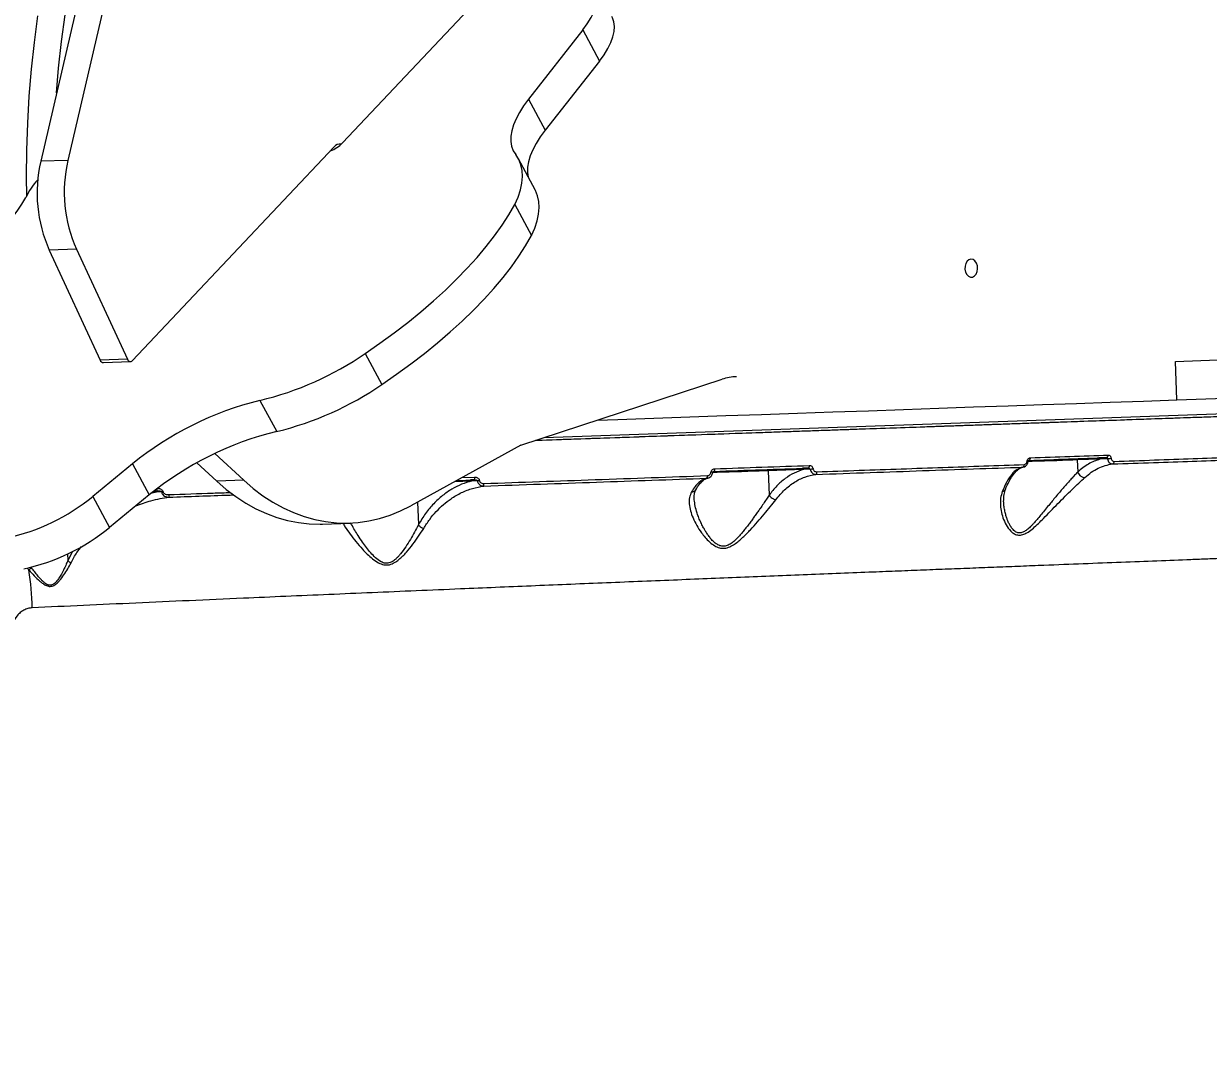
# Model space of a CAD drawing. Header units: millimetres. Extents: x -5713 to 5719, y -6024 to 5481.
# Drawn here: x 1818.7 to 2279.6, y 1217.9 to 1620.3 of the extents above; entities that cross this region are included whole.
import ezdxf

# ---------------------------------------------------------------- set-up
doc = ezdxf.new("R2010")
doc.units = ezdxf.units.MM
for name, color, linetype in [('DIKOM_ОБЪЕКТ', 7, 'Continuous'), ('DIKOM_РАЗМЕР_ЗОНА', 7, 'Continuous'), ('DIKOM_РАЗМЕР_ОБЪЕКТА', 7, 'Continuous')]:
    doc.layers.add(name, color=color, linetype=linetype)
doc.styles.add('style1', font='arial.ttf', dxfattribs={"width": 0.8})
doc.dimstyles.new('1-50', dxfattribs={"dimtxt": 300, "dimasz": 200, "dimexe": 100, "dimexo": 0, "dimgap": 100, "dimtad": 1, "dimdec": 0, "dimtxsty": 'style1', "dimcen": 0, "dimclrd": 7, "dimclre": 7, "dimadec": 1, "dimazin": 2, "dimtfac": 1, "dimtdec": 0, "dimtmove": 1, "dimatfit": 3, "dimfxl": 0, "dimlwd": 25, "dimlwe": 18, "dimarcsym": 0})

# ---------------------------------------------------------------- blocks, each defined once
blk = doc.blocks.new('*D16')
at = {"layer": 'Defpoints', "color": 0, "transparency": 16777216}
for p in [(2713.82, 2377.67), (-3598.04, -60.3), (-3598.04, -5183.86)]:
    blk.add_point(p, dxfattribs=at)
at = {"layer": 'DIKOM_РАЗМЕР_ОБЪЕКТА', "color": 7, "lineweight": 18, "transparency": 16777216}
for p, q in [((2713.82, 2377.67), (2713.82, -5283.86)), ((-3598.04, -60.3), (-3598.04, -5283.86))]:
    blk.add_line(p, q, dxfattribs=at)
at = {"layer": 'DIKOM_РАЗМЕР_ОБЪЕКТА', "color": 7, "lineweight": 25, "transparency": 16777216}
blk.add_line((2513.82, -5183.86), (-3398.04, -5183.86), dxfattribs=at)
at = {"layer": 'DIKOM_РАЗМЕР_ОБЪЕКТА', "color": 7, "transparency": 16777216}
for points in [[(-3398.04, -5150.53), (-3398.04, -5217.2), (-3598.04, -5183.86)], [(2513.82, -5150.53), (2513.82, -5217.2), (2713.82, -5183.86)]]:
    blk.add_solid(points, dxfattribs=at)
at = {"layer": 'DIKOM_РАЗМЕР_ОБЪЕКТА', "color": 0, "transparency": 16777216, "insert": (-444.93, -4930.59), "char_height": 300, "attachment_point": 5, "style": 'style1'}
blk.add_mtext('6300', dxfattribs=at)
blk = doc.blocks.new('*D15')
at = {"layer": 'Defpoints', "color": 0, "transparency": 16777216}
for p in [(-612.28, 3980.94), (4699.87, 3980.94), (684.19, -2271.39)]:
    blk.add_point(p, dxfattribs=at)
at = {"layer": 'DIKOM_РАЗМЕР_ОБЪЕКТА', "color": 7, "lineweight": 18, "transparency": 16777216}
for p, q in [((-612.28, 3980.94), (4799.87, 3980.94)), ((684.19, -2271.39), (4799.87, -2271.39))]:
    blk.add_line(p, q, dxfattribs=at)
at = {"layer": 'DIKOM_РАЗМЕР_ОБЪЕКТА', "color": 7, "lineweight": 25, "transparency": 16777216}
blk.add_line((4699.87, -2071.39), (4699.87, 3780.94), dxfattribs=at)
at = {"layer": 'DIKOM_РАЗМЕР_ОБЪЕКТА', "color": 7, "transparency": 16777216}
for points in [[(4666.54, 3780.94), (4733.21, 3780.94), (4699.87, 3980.94)], [(4666.54, -2071.39), (4733.21, -2071.39), (4699.87, -2271.39)]]:
    blk.add_solid(points, dxfattribs=at)
at = {"layer": 'DIKOM_РАЗМЕР_ОБЪЕКТА', "color": 0, "transparency": 16777216, "insert": (4446.7, 2209.88), "char_height": 300, "attachment_point": 5, "rotation": 90, "style": 'style1'}
blk.add_mtext('6250', dxfattribs=at)
blk = doc.blocks.new('*D13')
at = {"layer": 'Defpoints', "color": 0, "transparency": 16777216}
for p in [(-612.24, 5480.95), (971.69, -4271.39), (5619.37, -4271.39)]:
    blk.add_point(p, dxfattribs=at)
at = {"layer": 'DIKOM_РАЗМЕР_ЗОНА', "color": 7, "lineweight": 18, "transparency": 16777216}
for p, q in [((-612.24, 5480.95), (5719.37, 5480.95)), ((971.69, -4271.39), (5719.37, -4271.39))]:
    blk.add_line(p, q, dxfattribs=at)
at = {"layer": 'DIKOM_РАЗМЕР_ЗОНА', "color": 7, "lineweight": 25, "transparency": 16777216}
blk.add_line((5619.37, 5280.95), (5619.37, -4071.39), dxfattribs=at)
at = {"layer": 'DIKOM_РАЗМЕР_ЗОНА', "color": 7, "transparency": 16777216}
for points in [[(5586.04, 5280.95), (5652.71, 5280.95), (5619.37, 5480.95)], [(5586.04, -4071.39), (5652.71, -4071.39), (5619.37, -4271.39)]]:
    blk.add_solid(points, dxfattribs=at)
at = {"layer": 'DIKOM_РАЗМЕР_ЗОНА', "color": 0, "transparency": 16777216, "insert": (5366.2, 2209.88), "char_height": 300, "attachment_point": 5, "rotation": 90, "style": 'style1'}
blk.add_mtext('9750', dxfattribs=at)

msp = doc.modelspace()

# ---------------------------------------------------------------- linework, layer by layer
at = {"layer": 'DIKOM_ОБЪЕКТ', "color": 7, "linetype": 'Continuous', "lineweight": 15}
for p, q in [((1856.1, 1699.48), (1825.29, 1566.79)), ((1866.68, 1699.85), (1835.88, 1567.16)), ((1942.76, 1573.92), (2010.89, 1646.19)), ((2036.21, 1617.87), (2015.1, 1590.97)), ((2036.21, 1617.87), (2042.72, 1605.8)), ((2042.72, 1605.8), (2021.62, 1578.9)), ((2015.1, 1590.97), (2021.62, 1578.9)), ((1939.38, 1572.34), (1861.06, 1489.27)), ((2017.73, 1555.65), (2011.22, 1567.72)), ((1835.88, 1567.16), (1825.29, 1566.79)), ((2009.76, 1549.96), (2016.28, 1537.9)), ((1839.22, 1532.59), (1828.63, 1532.22)), ((1828.63, 1532.22), (1848.43, 1489.45)), ((1839.22, 1532.59), (1859.02, 1489.82)), ((1859.02, 1489.82), (1848.43, 1489.45)), ((1951.58, 1492.05), (1958.1, 1479.98)), ((2266.82, 1488.97), (2370.89, 1492.61)), ((2267.34, 1473.98), (2266.82, 1488.97)), ((1849.68, 1488.51), (1860.27, 1488.88)), ((2012.11, 1456.4), (2090.45, 1482)), ((2267.34, 1473.98), (2371.41, 1477.62)), ((1910.6, 1473.76), (1917.12, 1461.7)), ((2021.26, 1459.39), (2302.42, 1469.21)), ((1893.08, 1453.13), (1904.38, 1442.71)), ((2012.11, 1456.4), (1969.28, 1432.77)), ((1861.04, 1449.1), (1845.57, 1436.41)), ((1861.04, 1449.1), (1867.56, 1437.03)), ((1886.04, 1449.49), (1893.79, 1442.34)), ((2123.99, 1447.47), (2121.77, 1447.39)), ((2124.07, 1447.48), (2124.11, 1447.46)), ((2207.1, 1447.7), (2207.98, 1447.92)), ((2207.89, 1447.91), (2208.15, 1448.03)), ((2237.48, 1450.93), (2228.65, 1450.62)), ((2228.65, 1450.62), (2228.82, 1445.91)), ((2240.41, 1451.11), (2237.48, 1450.93)), ((1987.26, 1442.69), (1994.1, 1442.93)), ((1989.19, 1443.76), (1994.15, 1443.93)), ((1994.1, 1442.93), (1992.57, 1442.88)), ((1994.1, 1442.93), (1994.28, 1442.91)), ((1994.12, 1442.95), (1994.28, 1442.93)), ((2085.07, 1443.61), (2085.32, 1443.72)), ((2122.18, 1446.9), (2108.42, 1446.42)), ((2108.42, 1446.42), (2108.75, 1436.98)), ((2124.67, 1447.06), (2122.18, 1446.9)), ((2228.82, 1445.91), (2228.82, 1445.9)), ((1869.54, 1438.58), (1870.69, 1438.62)), ((1869.98, 1438.6), (1869.54, 1438.58)), ((1869.98, 1438.6), (1870.69, 1438.62)), ((1872.3, 1438.22), (1870.38, 1438.11)), ((1870.65, 1438.64), (1870.93, 1438.62)), ((1870.69, 1438.62), (1870.93, 1438.6)), ((1904.38, 1442.71), (1893.79, 1442.34)), ((1992.97, 1442.39), (1986.29, 1442.16)), ((1995.16, 1442.52), (1992.97, 1442.39)), ((1845.57, 1436.41), (1852.09, 1424.35)), ((1867.56, 1437.03), (1852.09, 1424.35)), ((1870.38, 1438.11), (1868.18, 1437.52)), ((1870.38, 1438.11), (1868.82, 1438.05)), ((1971.95, 1434.25), (1972.26, 1425.45)), ((1935, 1425.7), (1945.58, 1426.06)), ((1835.76, 1414.06), (1835.85, 1411.55)), ((1837.69, 1415.05), (1835.85, 1411.55)), ((1819.97, 1408.59), (1820.66, 1407.82))]:
    msp.add_line(p, q, dxfattribs=at)
at = {"layer": 'DIKOM_ОБЪЕКТ', "color": 7, "linetype": 'Continuous', "lineweight": 15, "flags": 128}
for points in [[(1831.48, 1593.45), (1832.28, 1602.99), (1833.41, 1613.39), (1834.79, 1623.72), (1836.43, 1633.96), (1838.33, 1644.11), (1840.49, 1654.15), (1842.89, 1664.06), (1845.54, 1673.84), (1848.44, 1683.48), (1851.58, 1692.96), (1854.96, 1702.26), (1858.56, 1711.39), (1862.4, 1720.32), (1863.32, 1722.35)], [(2036.21, 1617.87), (2037.99, 1620.32), (2039.46, 1622.7), (2040.61, 1625.01), (2041.44, 1627.22), (2041.92, 1629.31), (2042.06, 1631.27), (2041.86, 1633.08), (2041.32, 1634.72), (2040.44, 1636.19), (2039.23, 1637.47), (2037.7, 1638.55)], [(1819.91, 1553.55), (1819.81, 1560.56), (1819.89, 1571.12), (1820.23, 1581.66), (1820.83, 1592.16), (1821.69, 1602.62), (1822.82, 1613.02), (1824.2, 1623.35)], [(2042.72, 1605.8), (2044.51, 1608.25), (2045.98, 1610.63), (2047.13, 1612.94), (2047.95, 1615.15), (2048.44, 1617.24), (2048.58, 1619.2), (2048.38, 1621.01), (2047.83, 1622.66), (2047.6, 1623.12)], [(2015.1, 1590.97), (2013.19, 1588.37), (2011.57, 1585.83), (2010.26, 1583.35), (2009.27, 1580.97), (2008.6, 1578.7), (2008.25, 1576.54), (2008.23, 1574.52), (2008.54, 1572.64), (2009.18, 1570.92), (2010.14, 1569.38)], [(2021.62, 1578.9), (2019.71, 1576.3), (2018.09, 1573.76), (2016.78, 1571.29), (2015.79, 1568.91), (2015.11, 1566.63), (2014.77, 1564.47), (2014.75, 1562.45), (2015.04, 1560.63)], [(2009.76, 1549.96), (2011.04, 1552.87), (2011.97, 1555.67), (2012.55, 1558.34), (2012.77, 1560.87), (2012.64, 1563.26), (2012.16, 1565.48), (2011.32, 1567.52), (2010.14, 1569.38)], [(2016.28, 1537.9), (2017.55, 1540.8), (2018.48, 1543.6), (2019.06, 1546.27), (2019.29, 1548.81), (2019.16, 1551.19), (2018.67, 1553.41), (2017.84, 1555.45), (2017.73, 1555.65)], [(1784.45, 1520.86), (1788.42, 1523.25), (1792.27, 1525.74), (1795.98, 1528.32), (1799.52, 1530.97), (1802.87, 1533.67), (1806.02, 1536.41), (1808.94, 1539.17), (1811.61, 1541.94), (1814.02, 1544.69), (1816.15, 1547.41), (1817.99, 1550.09), (1819.53, 1552.7)], [(1951.58, 1492.05), (1957.27, 1496), (1962.79, 1500.03), (1968.11, 1504.12), (1973.23, 1508.28), (1978.12, 1512.47), (1982.77, 1516.7), (1987.16, 1520.94), (1991.29, 1525.18), (1995.13, 1529.41), (1998.69, 1533.62), (2001.93, 1537.79), (2004.87, 1541.92), (2007.48, 1545.98), (2009.76, 1549.96)], [(1958.1, 1479.98), (1963.79, 1483.93), (1969.31, 1487.96), (1974.63, 1492.06), (1979.74, 1496.21), (1984.63, 1500.4), (1989.28, 1504.63), (1993.68, 1508.87), (1997.8, 1513.11), (2001.65, 1517.34), (2005.2, 1521.55), (2008.45, 1525.73), (2011.39, 1529.85), (2014, 1533.91), (2016.28, 1537.9)], [(2187.29, 1528.72), (2186.49, 1528.5), (2185.79, 1527.92), (2185.27, 1527.06), (2184.98, 1525.99), (2184.95, 1524.84), (2185.19, 1523.73), (2185.67, 1522.78), (2186.34, 1522.1), (2187.12, 1521.75), (2187.94, 1521.78), (2188.7, 1522.18), (2189.31, 1522.91), (2189.73, 1523.89), (2189.89, 1525.01), (2189.78, 1526.16), (2189.42, 1527.2), (2188.83, 1528.03), (2188.1, 1528.55), (2187.29, 1528.72)], [(1859.02, 1489.82), (1859.2, 1489.49), (1859.43, 1489.23), (1859.69, 1489.03), (1859.97, 1488.92), (1860.26, 1488.88), (1860.55, 1488.93), (1860.82, 1489.06), (1861.06, 1489.27)], [(2041.82, 1466.11), (2049.89, 1466.39), (2063.91, 1466.88), (2077.92, 1467.37), (2091.89, 1467.86), (2105.84, 1468.34), (2119.74, 1468.83), (2133.59, 1469.31), (2147.38, 1469.79), (2161.1, 1470.27), (2174.74, 1470.75), (2188.29, 1471.22), (2201.75, 1471.69), (2215.11, 1472.16), (2228.36, 1472.62), (2241.48, 1473.08), (2254.48, 1473.53), (2267.34, 1473.98)], [(2124.35, 1448.47), (2124.35, 1448.28), (2124.34, 1448.09), (2124.31, 1447.92), (2124.26, 1447.77), (2124.21, 1447.64), (2124.14, 1447.55), (2124.07, 1447.49), (2123.99, 1447.47)], [(2228.65, 1450.62), (2226.97, 1450.56), (2225.05, 1450.49), (2222.94, 1450.42), (2220.68, 1450.34), (2218.32, 1450.26), (2215.9, 1450.18), (2213.49, 1450.09), (2211.13, 1450.01), (2209.42, 1449.95)], [(2210.32, 1451.47), (2210.32, 1451.28), (2210.29, 1451.09), (2210.24, 1450.92), (2210.17, 1450.77), (2210.08, 1450.64), (2209.98, 1450.54), (2209.87, 1450.48), (2209.76, 1450.46)], [(2108.42, 1446.42), (2106.73, 1446.36), (2104.81, 1446.3), (2102.68, 1446.22), (2100.41, 1446.14), (2098.04, 1446.06), (2095.61, 1445.97), (2093.19, 1445.89), (2090.83, 1445.81), (2088.57, 1445.73), (2086.75, 1445.66)], [(2087.5, 1447.19), (2087.5, 1446.99), (2087.49, 1446.81), (2087.46, 1446.63), (2087.43, 1446.48), (2087.39, 1446.36), (2087.34, 1446.26), (2087.28, 1446.2), (2087.22, 1446.18)], [(2127.26, 1446), (2127.25, 1445.82), (2127.24, 1445.64), (2127.21, 1445.47), (2127.17, 1445.32), (2127.12, 1445.19), (2127.06, 1445.1), (2126.99, 1445.03), (2126.91, 1445)], [(1870.46, 1439.33), (1870.47, 1439.23), (1870.5, 1439.06), (1870.53, 1438.91), (1870.56, 1438.79), (1870.6, 1438.69), (1870.65, 1438.64), (1870.69, 1438.62)], [(1893.79, 1442.34), (1897.44, 1439.19), (1901.21, 1436.35), (1905.08, 1433.82), (1909.05, 1431.63), (1913.1, 1429.77), (1917.21, 1428.25), (1921.38, 1427.07), (1925.58, 1426.25), (1929.8, 1425.78), (1934.03, 1425.67), (1935, 1425.7)], [(1904.38, 1442.71), (1908.03, 1439.56), (1911.79, 1436.72), (1915.67, 1434.19), (1919.64, 1432), (1923.68, 1430.14), (1927.8, 1428.62), (1931.96, 1427.44), (1936.17, 1426.62), (1940.39, 1426.15), (1944.62, 1426.04), (1948.84, 1426.28), (1953.03, 1426.88), (1957.19, 1427.84), (1961.29, 1429.14), (1965.33, 1430.79), (1969.28, 1432.77)]]:
    msp.add_lwpolyline(points, dxfattribs=at)
at = {"layer": 'DIKOM_ОБЪЕКТ', "color": 7, "linetype": 'Continuous', "lineweight": 15}
for centre, radius, start, end in [((1933.33, 1583.35), 13.33, 290.4739, 314.9909), ((1941.92, 1570.15), 3.35, 83.4847, 139.2417), ((1878.36, 1554.47), 54.48, 166.9272, 204.1079), ((1888.94, 1554.84), 54.48, 166.9272, 204.1079), ((1842.64, 1542.15), 25.41, 136.7516, 155.4649), ((1849.74, 1489.89), 1.38, 198.8983, 267.5555), ((1881.41, 1594.28), 124, 283.6182, 304.4676), ((1887.92, 1582.21), 124, 283.6182, 304.4676), ((2096.82, 1462.61), 20.41, 92.0638, 108.1906), ((1940.38, 1351.79), 125.55, 103.7203, 129.1925), ((1946.9, 1339.73), 125.55, 103.7203, 129.1925), ((2239.83, 1452.37), 0.883, 285.2224, 10.5399), ((2207.04, 1448.66), 0.908, 293.5713, 11.1756), ((2209.1, 1449.22), 0.917, 62.9949, 88.9736), ((2237.03, 1450.96), 0.454, 355.6297, 83.7422), ((2240.14, 1458.51), 7.41, 272.0747, 283.2292), ((2242.08, 1449.91), 0.905, 288.3203, 9.565), ((1992.52, 1442.42), 0.454, 355.6297, 83.7422), ((1991.13, 1443.58), 3.04, 347.6961, 6.6731), ((2083.58, 1444.27), 1.18, 320.2785, 12.0719), ((2086.01, 1442.89), 2.96, 74.2465, 87.8211), ((2121.72, 1446.94), 0.454, 355.6297, 83.7422), ((2123.34, 1460.04), 13.05, 275.854, 280.9686), ((1869.93, 1438.14), 0.454, 355.6295, 83.7435), ((1876.05, 1420.23), 18.38, 99.9878, 101.7594), ((1986.9, 1494.54), 52.67, 279.0301, 279.9636), ((1994.59, 1441.12), 3.21, 348.1053, 6.0229), ((1795.67, 1497.38), 78.79, 282.086, 309.3017), ((1876.75, 1436.98), 1.67, 174.6013, 210.1423), ((1802.18, 1485.31), 78.79, 282.086, 309.3017), ((1796.43, 1437.59), 38.38, 309.1478, 311.1818), ((1713.72, 1390.7), 108.3, 1.2697, 9.0969), ((1168.94, 1429.62), 1168.37, 334.22698, 358.53069)]:
    msp.add_arc(centre, radius, start, end, dxfattribs=at)
for points, knots in [([(2017.83, 1458.27), (2018.05, 1458.27), (2023.32, 1458.46), (2033.63, 1458.82), (2048.76, 1459.35), (2065.97, 1459.95), (2085.21, 1460.62), (2106.36, 1461.36), (2127.37, 1462.09), (2148.15, 1462.82), (2164.06, 1463.37), (2175.35, 1463.77), (2182.19, 1464.01), (2188.98, 1464.24), (2195.71, 1464.48), (2202.38, 1464.71), (2208.98, 1464.94), (2219.35, 1465.3), (2233.24, 1465.79), (2249.65, 1466.36), (2264.93, 1466.9), (2279.04, 1467.39), (2291.65, 1467.83), (2299.12, 1468.09), (2302.46, 1468.21)], [0, 0, 0, 0, 0.001929, 0.04637, 0.091256, 0.136588, 0.200798, 0.26588, 0.331835, 0.398663, 0.466364, 0.489669, 0.513064, 0.536549, 0.560125, 0.583791, 0.607547, 0.631393, 0.697428, 0.764145, 0.825389, 0.887197, 0.949568, 1, 1, 1, 1]), ([(2017.84, 1458.27), (2023.55, 1458.47), (2035.66, 1458.89), (2053.55, 1459.52), (2071.58, 1460.15), (2089.08, 1460.76), (2102.88, 1461.24), (2113.09, 1461.6), (2119.81, 1461.83), (2126.49, 1462.06), (2133.13, 1462.3), (2139.73, 1462.53), (2149.35, 1462.86), (2161.86, 1463.3), (2177, 1463.83), (2191.73, 1464.34), (2206.01, 1464.84), (2219.78, 1465.32), (2233, 1465.78), (2245.62, 1466.22), (2257.58, 1466.64), (2268.84, 1467.04), (2279.36, 1467.4), (2289.04, 1467.74), (2296.8, 1468.01), (2300.92, 1468.16), (2302.46, 1468.21)], [0, 0, 0, 0, 0.046201, 0.097863, 0.146561, 0.195723, 0.245349, 0.264974, 0.28467, 0.304438, 0.324278, 0.344189, 0.364172, 0.412421, 0.461059, 0.510087, 0.559504, 0.609311, 0.659506, 0.710092, 0.761066, 0.81243, 0.864183, 0.916325, 0.968857, 1, 1, 1, 1]), ([(2210.32, 1451.47), (2215.5, 1451.65), (2225.92, 1452.02), (2235.75, 1452.36), (2240.7, 1452.53)], [0, 0, 0, 0, 0.497076, 1, 1, 1, 1]), ([(2240.7, 1452.53), (2240.83, 1452.52), (2241.09, 1452.49), (2241.45, 1452.22), (2241.72, 1451.81), (2241.8, 1451.47), (2241.83, 1451.3)], [0, 0, 0, 0, 0.250334, 0.500035, 0.750006, 1, 1, 1, 1]), ([(2242.97, 1450.06), (2248.25, 1450.24), (2258.88, 1450.62), (2273.88, 1451.14), (2288.29, 1451.65), (2297.13, 1451.95), (2301.58, 1452.11)], [0, 0, 0, 0, 0.24551, 0.494014, 0.74551, 1, 1, 1, 1]), ([(2087.22, 1446.18), (2093.43, 1446.4), (2105.85, 1446.83), (2117.95, 1447.25), (2123.99, 1447.47)], [0, 0, 0, 0, 0.500002, 1, 1, 1, 1]), ([(2087.5, 1447.19), (2093.68, 1447.4), (2106.13, 1447.84), (2118.25, 1448.26), (2124.35, 1448.47)], [0, 0, 0, 0, 0.496801, 1, 1, 1, 1]), ([(2123.99, 1447.47), (2124.07, 1447.46), (2124.23, 1447.46), (2124.43, 1447.37), (2124.57, 1447.26), (2124.64, 1447.15), (2124.66, 1447.09), (2124.67, 1447.06)], [0, 0, 0, 0, 0.275227, 0.536884, 0.777588, 0.890682, 1, 1, 1, 1]), ([(2124.35, 1448.47), (2124.52, 1448.46), (2124.86, 1448.44), (2125.32, 1448.17), (2125.68, 1447.76), (2125.77, 1447.41), (2125.82, 1447.23)], [0, 0, 0, 0, 0.250385, 0.500302, 0.750181, 1, 1, 1, 1]), ([(2126.91, 1445), (2133.99, 1445.25), (2148.12, 1445.74), (2168.56, 1446.46), (2188.44, 1447.16), (2201.08, 1447.6), (2207.41, 1447.82)], [0, 0, 0, 0, 0.250532, 0.500274, 0.74984, 1, 1, 1, 1]), ([(2127.26, 1446), (2132.79, 1446.2), (2143.92, 1446.59), (2160.28, 1447.16), (2176.47, 1447.73), (2192.44, 1448.29), (2202.75, 1448.65), (2207.93, 1448.83)], [0, 0, 0, 0, 0.195069, 0.392604, 0.592604, 0.795069, 1, 1, 1, 1]), ([(2207.41, 1447.82), (2206.67, 1447.59), (2205.2, 1447.12), (2203.11, 1445.14), (2201.15, 1442.31), (2200.03, 1439.65), (2199.47, 1438.33)], [0, 0, 0, 0, 0.249039, 0.498869, 0.749854, 1, 1, 1, 1]), ([(2200.71, 1439.19), (2201.16, 1440.24), (2202.04, 1442.28), (2203.42, 1444.52), (2204.72, 1446.1), (2205.89, 1447.12), (2206.61, 1447.47), (2206.94, 1447.63)], [0, 0, 0, 0, 0.236581, 0.456957, 0.660481, 0.845962, 1, 1, 1, 1]), ([(2207.41, 1447.82), (2207.65, 1447.87), (2208.15, 1447.96), (2208.64, 1448.25), (2208.8, 1448.49), (2208.81, 1448.5)], [0, 0, 0, 0, 0.485999, 0.975561, 1, 1, 1, 1]), ([(2207.93, 1448.83), (2208.08, 1448.85), (2208.37, 1448.9), (2208.74, 1449.19), (2209.02, 1449.61), (2209.09, 1449.96), (2209.12, 1450.14)], [0, 0, 0, 0, 0.250107, 0.500012, 0.749906, 1, 1, 1, 1]), ([(2208.15, 1448.03), (2208.28, 1448.09), (2208.61, 1448.23), (2209.04, 1448.69), (2209.4, 1449.32), (2209.48, 1449.8), (2209.52, 1450.04)], [0, 0, 0, 0, 0.16548, 0.448196, 0.726785, 1, 1, 1, 1]), ([(2209.12, 1450.14), (2209.15, 1450.32), (2209.22, 1450.68), (2209.5, 1451.11), (2209.88, 1451.4), (2210.18, 1451.45), (2210.32, 1451.47)], [0, 0, 0, 0, 0.249342, 0.499467, 0.749654, 1, 1, 1, 1]), ([(2209.52, 1450.04), (2209.52, 1450.08), (2209.53, 1450.16), (2209.58, 1450.29), (2209.66, 1450.41), (2209.77, 1450.49), (2209.83, 1450.48), (2209.87, 1450.48)], [0, 0, 0, 0, 0.120469, 0.24142, 0.487698, 0.741706, 1, 1, 1, 1]), ([(2209.76, 1450.46), (2214.96, 1450.64), (2225.35, 1451.01), (2235.16, 1451.35), (2240.06, 1451.52)], [0, 0, 0, 0, 0.500001, 1, 1, 1, 1]), ([(2237.48, 1450.93), (2235.96, 1450.39), (2232.92, 1449.32), (2230.18, 1447.05), (2228.82, 1445.91)], [0, 0, 0, 0, 0.500418, 1, 1, 1, 1]), ([(2231.63, 1443.81), (2232.45, 1444.52), (2234.1, 1445.93), (2236.76, 1447.46), (2239.52, 1448.58), (2241.41, 1448.89), (2242.36, 1449.05)], [0, 0, 0, 0, 0.248413, 0.498103, 0.749095, 1, 1, 1, 1]), ([(2240.06, 1451.52), (2240, 1451.52), (2239.51, 1451.5), (2238.51, 1451.46), (2237.58, 1451.43), (2237.08, 1451.41)], [0, 0, 0, 0, 0.056678, 0.5, 1, 1, 1, 1]), ([(2240.06, 1451.52), (2240.1, 1451.51), (2240.18, 1451.5), (2240.29, 1451.41), (2240.37, 1451.28), (2240.4, 1451.16), (2240.41, 1451.11)], [0, 0, 0, 0, 0.250886, 0.500965, 0.750858, 1, 1, 1, 1]), ([(2240.41, 1451.11), (2240.48, 1450.82), (2240.61, 1450.25), (2241.09, 1449.57), (2241.69, 1449.12), (2242.14, 1449.07), (2242.36, 1449.05)], [0, 0, 0, 0, 0.250016, 0.499915, 0.749799, 1, 1, 1, 1]), ([(2241.83, 1451.3), (2241.87, 1451.13), (2241.95, 1450.78), (2242.22, 1450.37), (2242.57, 1450.1), (2242.84, 1450.07), (2242.97, 1450.06)], [0, 0, 0, 0, 0.249997, 0.499975, 0.749686, 1, 1, 1, 1]), ([(2242.36, 1449.05), (2247.74, 1449.24), (2258.47, 1449.61), (2273.49, 1450.14), (2287.75, 1450.64), (2296.47, 1450.94), (2300.84, 1451.1)], [0, 0, 0, 0, 0.250351, 0.500001, 0.74965, 1, 1, 1, 1]), ([(1994.15, 1443.93), (1994.36, 1443.92), (1994.76, 1443.9), (1995.34, 1443.66), (1995.72, 1443.32), (1995.94, 1442.96), (1995.99, 1442.76), (1996.01, 1442.66)], [0, 0, 0, 0, 0.250591, 0.500316, 0.749653, 0.876442, 1, 1, 1, 1]), ([(1994.28, 1442.91), (1994.44, 1442.9), (1994.71, 1442.89), (1994.99, 1442.75), (1995.12, 1442.63), (1995.15, 1442.56), (1995.16, 1442.52)], [0, 0, 0, 0, 0.50174, 0.783635, 0.899905, 1, 1, 1, 1]), ([(1997.73, 1440.46), (2005.09, 1440.72), (2019.78, 1441.24), (2041.61, 1442), (2063.23, 1442.76), (2077.4, 1443.26), (2084.49, 1443.51)], [0, 0, 0, 0, 0.250352, 0.500002, 0.749652, 1, 1, 1, 1]), ([(1997.78, 1441.46), (2004.98, 1441.71), (2019.49, 1442.22), (2041.22, 1442.98), (2063.07, 1443.75), (2077.48, 1444.26), (2084.74, 1444.51)], [0, 0, 0, 0, 0.244483, 0.492644, 0.744483, 1, 1, 1, 1]), ([(2084.49, 1443.51), (2083.96, 1443.35), (2082.91, 1443.03), (2081.38, 1441.9), (2079.9, 1440.35), (2079, 1438.91), (2078.55, 1438.2)], [0, 0, 0, 0, 0.249414, 0.499083, 0.750582, 1, 1, 1, 1]), ([(2080.24, 1439.06), (2080.7, 1439.8), (2081.59, 1441.22), (2082.89, 1442.55), (2084.07, 1443.36), (2084.81, 1443.54), (2085.15, 1443.62)], [0, 0, 0, 0, 0.284227, 0.546873, 0.784502, 1, 1, 1, 1]), ([(2084.49, 1443.51), (2084.77, 1443.56), (2085.32, 1443.64), (2085.86, 1443.95), (2086.04, 1444.2), (2086.05, 1444.21)], [0, 0, 0, 0, 0.48679, 0.973218, 1, 1, 1, 1]), ([(2084.74, 1444.51), (2084.91, 1444.54), (2085.25, 1444.59), (2085.69, 1444.89), (2086.01, 1445.32), (2086.08, 1445.68), (2086.12, 1445.85)], [0, 0, 0, 0, 0.250006, 0.499984, 0.749666, 1, 1, 1, 1]), ([(2085.32, 1443.72), (2085.46, 1443.78), (2085.82, 1443.93), (2086.28, 1444.39), (2086.68, 1445.02), (2086.77, 1445.5), (2086.81, 1445.74)], [0, 0, 0, 0, 0.173701, 0.450301, 0.72581, 1, 1, 1, 1]), ([(2086.12, 1445.85), (2086.16, 1446.03), (2086.23, 1446.38), (2086.55, 1446.81), (2086.99, 1447.11), (2087.33, 1447.16), (2087.5, 1447.19)], [0, 0, 0, 0, 0.250326, 0.500015, 0.749987, 1, 1, 1, 1]), ([(2086.75, 1445.74), (2086.76, 1445.8), (2086.79, 1445.91), (2086.9, 1446.06), (2087.05, 1446.16), (2087.17, 1446.17), (2087.22, 1446.18)], [0, 0, 0, 0, 0.249699, 0.499189, 0.749536, 1, 1, 1, 1]), ([(2086.81, 1445.74), (2086.83, 1445.81), (2086.85, 1445.93), (2086.96, 1446.08), (2087.11, 1446.18), (2087.22, 1446.19), (2087.28, 1446.2)], [0, 0, 0, 0, 0.257045, 0.508137, 0.755716, 1, 1, 1, 1]), ([(2122.18, 1446.9), (2120.94, 1446.49), (2118.47, 1445.67), (2114.97, 1443.46), (2111.67, 1440.65), (2109.72, 1438.2), (2108.75, 1436.98)], [0, 0, 0, 0, 0.250459, 0.501041, 0.750264, 1, 1, 1, 1]), ([(2111.36, 1435.15), (2112.48, 1436.49), (2114.71, 1439.18), (2118.55, 1442.09), (2122.63, 1444.19), (2125.49, 1444.73), (2126.91, 1445)], [0, 0, 0, 0, 0.248827, 0.498746, 0.7494, 1, 1, 1, 1]), ([(2124.67, 1447.06), (2124.75, 1446.77), (2124.9, 1446.19), (2125.45, 1445.51), (2126.14, 1445.07), (2126.66, 1445.02), (2126.91, 1445)], [0, 0, 0, 0, 0.252399, 0.503568, 0.752559, 1, 1, 1, 1]), ([(2125.82, 1447.23), (2125.87, 1447.05), (2125.96, 1446.7), (2126.31, 1446.3), (2126.76, 1446.04), (2127.09, 1446.02), (2127.26, 1446)], [0, 0, 0, 0, 0.24984, 0.49968, 0.74959, 1, 1, 1, 1]), ([(2199.47, 1438.33), (2199.22, 1437.47), (2198.72, 1435.74), (2198.68, 1433), (2199.07, 1430.21), (2199.93, 1427.41), (2201.26, 1424.7), (2202.86, 1422.68), (2204.58, 1421.59), (2206.15, 1421.27), (2207.84, 1421.65), (2209.67, 1422.63), (2211.57, 1424.11), (2213.54, 1425.93), (2215.78, 1428.15), (2218.29, 1430.74), (2221.12, 1433.66), (2223.93, 1436.49), (2226.68, 1439.19), (2229.34, 1441.7), (2230.87, 1443.11), (2231.63, 1443.81)], [0, 0, 0, 0, 0.061539, 0.123024, 0.184584, 0.247012, 0.309782, 0.373494, 0.405918, 0.438676, 0.471408, 0.503732, 0.546467, 0.588775, 0.630641, 0.692617, 0.754456, 0.816277, 0.877434, 0.938853, 1, 1, 1, 1]), ([(2228.82, 1445.9), (2228.43, 1445.49), (2227.63, 1444.65), (2226.3, 1443.21), (2224.91, 1441.68), (2223.48, 1440.07), (2222.06, 1438.42), (2220.63, 1436.74), (2219.25, 1435.08), (2217.82, 1433.33), (2216.33, 1431.49), (2214.82, 1429.62), (2213.38, 1427.88), (2212.18, 1426.49), (2211.18, 1425.4), (2210.41, 1424.62), (2209.71, 1423.97), (2209.06, 1423.43), (2208.22, 1422.84), (2207.12, 1422.29), (2206.01, 1422.19), (2205.19, 1422.41), (2204.58, 1422.72), (2203.97, 1423.2), (2203.38, 1423.83), (2202.8, 1424.62), (2202.2, 1425.64), (2201.66, 1426.8), (2201.18, 1428.07), (2200.75, 1429.47), (2200.38, 1431.09), (2200.11, 1432.79), (2200.05, 1433.91), (2200.01, 1434.45)], [0, 0, 0, 0, 0.039812, 0.081568, 0.125393, 0.166239, 0.207561, 0.249982, 0.290223, 0.327457, 0.374745, 0.420358, 0.460081, 0.499481, 0.522687, 0.54357, 0.562181, 0.578551, 0.59354, 0.62491, 0.656229, 0.671468, 0.687696, 0.707988, 0.728927, 0.750475, 0.779221, 0.812981, 0.84128, 0.875503, 0.917177, 0.960281, 1, 1, 1, 1]), ([(2228.82, 1445.9), (2228.9, 1445.71), (2229.11, 1445.26), (2229.58, 1444.7), (2230.11, 1444.27), (2230.61, 1444), (2231.14, 1443.82), (2231.47, 1443.81), (2231.63, 1443.81)], [0, 0, 0, 0, 0.165239, 0.394661, 0.53325, 0.683855, 0.841493, 1, 1, 1, 1]), ([(1870.83, 1439.59), (1870.95, 1439.59), (1871.3, 1439.57), (1871.89, 1439.39), (1872.42, 1439.07), (1872.75, 1438.69), (1872.82, 1438.45), (1872.86, 1438.32)], [0, 0, 0, 0, 0.135068, 0.422574, 0.710866, 0.855778, 1, 1, 1, 1]), ([(1870.93, 1438.6), (1871.17, 1438.6), (1871.55, 1438.59), (1871.99, 1438.48), (1872.19, 1438.36), (1872.27, 1438.28), (1872.29, 1438.24), (1872.3, 1438.22)], [0, 0, 0, 0, 0.499166, 0.793838, 0.912319, 0.959932, 1, 1, 1, 1]), ([(1872.3, 1438.22), (1872.35, 1438.03), (1872.44, 1437.67), (1872.83, 1437.07), (1873.49, 1436.54), (1874.39, 1436.19), (1875.01, 1436.16), (1875.31, 1436.14)], [0, 0, 0, 0, 0.143634, 0.281522, 0.535044, 0.77066, 1, 1, 1, 1]), ([(1872.86, 1438.32), (1872.89, 1438.21), (1872.95, 1437.99), (1873.25, 1437.63), (1873.75, 1437.33), (1874.41, 1437.15), (1874.86, 1437.14), (1875.09, 1437.13)], [0, 0, 0, 0, 0.125053, 0.250399, 0.500114, 0.749272, 1, 1, 1, 1]), ([(1992.97, 1442.39), (1991.67, 1442.02), (1989.05, 1441.27), (1985.27, 1439.35), (1981.62, 1436.84), (1978.19, 1433.68), (1974.99, 1429.94), (1973.17, 1426.94), (1972.26, 1425.45)], [0, 0, 0, 0, 0.165906, 0.332592, 0.498783, 0.666297, 0.833796, 1, 1, 1, 1]), ([(1974.32, 1423.99), (1975.09, 1425.19), (1976.61, 1427.57), (1979.21, 1430.63), (1981.99, 1433.32), (1985.26, 1435.84), (1989.04, 1438.01), (1993.32, 1439.71), (1996.26, 1440.21), (1997.73, 1440.46)], [0, 0, 0, 0, 0.12517, 0.24962, 0.374159, 0.499786, 0.66641, 0.832529, 1, 1, 1, 1]), ([(1995.16, 1442.52), (1995.2, 1442.37), (1995.27, 1442.05), (1995.57, 1441.49), (1996.09, 1440.93), (1996.89, 1440.52), (1997.45, 1440.48), (1997.73, 1440.46)], [0, 0, 0, 0, 0.132317, 0.263693, 0.517346, 0.761394, 1, 1, 1, 1]), ([(1996.01, 1442.66), (1996.03, 1442.57), (1996.08, 1442.38), (1996.28, 1442.04), (1996.65, 1441.71), (1997.2, 1441.48), (1997.59, 1441.47), (1997.78, 1441.46)], [0, 0, 0, 0, 0.124055, 0.250359, 0.49961, 0.749359, 1, 1, 1, 1]), ([(2078.55, 1438.2), (2078.74, 1438.21), (2079.13, 1438.24), (2079.63, 1438.46), (2080.03, 1438.75), (2080.19, 1439), (2080.26, 1439.11)], [0, 0, 0, 0, 0.267574, 0.53364, 0.787826, 1, 1, 1, 1]), ([(2079.59, 1435.8), (2079.6, 1436.48), (2079.63, 1437.78), (2080.09, 1438.69), (2080.3, 1439.12)], [0, 0, 0, 0, 0.527781, 1, 1, 1, 1]), ([(2199.47, 1438.33), (2199.63, 1438.37), (2199.94, 1438.45), (2200.4, 1438.75), (2200.7, 1439.04), (2200.75, 1439.28), (2200.75, 1439.28)], [0, 0, 0, 0, 0.266884, 0.527071, 0.995377, 1, 1, 1, 1]), ([(2200.01, 1434.47), (2200.02, 1435.38), (2200.04, 1437.13), (2200.54, 1438.6), (2200.78, 1439.31)], [0, 0, 0, 0, 0.524636, 1, 1, 1, 1]), ([(1862.33, 1432.75), (1864.27, 1433.49), (1868.53, 1435.13), (1872.92, 1435.78), (1875.31, 1436.14)], [0, 0, 0, 0, 0.456188, 1, 1, 1, 1]), ([(1875.09, 1437.13), (1880.84, 1437.34), (1888.84, 1437.62), (1896.91, 1437.9), (1899.17, 1437.98)], [0, 0, 0, 0, 0.719642, 1, 1, 1, 1]), ([(1875.31, 1436.14), (1883.06, 1436.41), (1891.38, 1436.71), (1899.79, 1437.01), (1900.36, 1437.03)], [0, 0, 0, 0, 0.932532, 1, 1, 1, 1]), ([(2078.55, 1438.2), (2078.23, 1437.48), (2077.61, 1436.04), (2077.58, 1433.52), (2078.08, 1430.85), (2079.09, 1428.04), (2080.52, 1425.17), (2082.14, 1422.62), (2083.84, 1420.44), (2085.52, 1418.68), (2087.35, 1417.25), (2089.34, 1416.35), (2091.39, 1416.16), (2093.44, 1416.75), (2095.9, 1418.16), (2098.59, 1420.48), (2101.52, 1423.48), (2104.26, 1426.53), (2106.84, 1429.53), (2109.26, 1432.45), (2110.66, 1434.25), (2111.36, 1435.15)], [0, 0, 0, 0, 0.061261, 0.122361, 0.183918, 0.245303, 0.307389, 0.369648, 0.411285, 0.453465, 0.496129, 0.528614, 0.561351, 0.594047, 0.626107, 0.689769, 0.752698, 0.814899, 0.877104, 0.938639, 1, 1, 1, 1]), ([(2108.75, 1436.97), (2108.4, 1436.43), (2107.69, 1435.33), (2106.52, 1433.6), (2105.41, 1431.98), (2104.34, 1430.45), (2103.36, 1429.07), (2102.35, 1427.66), (2101.33, 1426.27), (2100.28, 1424.89), (2099.2, 1423.51), (2098.09, 1422.14), (2096.92, 1420.81), (2095.68, 1419.53), (2094.56, 1418.56), (2093.6, 1417.9), (2092.58, 1417.34), (2091.47, 1417.02), (2090.36, 1417.06), (2089.57, 1417.25), (2088.82, 1417.59), (2087.91, 1418.16), (2086.9, 1419.05), (2085.84, 1420.23), (2084.91, 1421.48), (2084.1, 1422.71), (2083.33, 1424.02), (2082.55, 1425.5), (2081.75, 1427.21), (2081.04, 1428.99), (2080.37, 1431.04), (2079.79, 1433.32), (2079.66, 1434.96), (2079.59, 1435.78)], [0, 0, 0, 0, 0.040923, 0.082261, 0.124615, 0.154165, 0.18716, 0.218353, 0.249475, 0.280587, 0.31175, 0.343047, 0.374387, 0.405722, 0.43693, 0.453256, 0.468079, 0.499534, 0.515038, 0.531213, 0.54624, 0.562776, 0.594093, 0.625559, 0.656825, 0.687963, 0.714938, 0.750246, 0.791802, 0.835235, 0.875156, 0.937345, 1, 1, 1, 1]), ([(2108.75, 1436.98), (2108.75, 1436.98), (2108.75, 1436.98), (2108.75, 1436.97), (2108.75, 1436.97)], [0, 0, 0, 0, 0.543744, 1, 1, 1, 1]), ([(2108.75, 1436.97), (2108.84, 1436.82), (2109.06, 1436.48), (2109.61, 1435.92), (2110.27, 1435.5), (2110.89, 1435.24), (2111.2, 1435.18), (2111.36, 1435.15)], [0, 0, 0, 0, 0.167445, 0.395912, 0.680608, 0.838394, 1, 1, 1, 1]), ([(1942.93, 1425.97), (1943.18, 1425.54), (1943.96, 1424.19), (1945.65, 1421.79), (1947.9, 1418.85), (1950.16, 1416.22), (1952.33, 1413.97), (1954.37, 1412.13), (1956.49, 1410.64), (1958.41, 1409.88), (1959.87, 1409.73), (1961.33, 1409.89), (1963.01, 1410.61), (1965.3, 1412.27), (1967.69, 1414.74), (1970.19, 1417.84), (1972.42, 1420.96), (1973.69, 1422.98), (1974.32, 1423.99)], [0, 0, 0, 0, 0.040566, 0.126162, 0.212207, 0.298983, 0.356885, 0.415339, 0.474749, 0.51975, 0.542462, 0.565326, 0.610403, 0.654512, 0.742227, 0.828966, 0.914564, 1, 1, 1, 1]), ([(1972.26, 1425.43), (1971.78, 1424.49), (1970.84, 1422.61), (1969.19, 1419.72), (1967.38, 1416.84), (1965.79, 1414.62), (1964.5, 1413.13), (1963.68, 1412.28), (1962.85, 1411.57), (1962.03, 1411.03), (1961.21, 1410.64), (1960.34, 1410.42), (1959.44, 1410.42), (1958.55, 1410.63), (1957.19, 1411.23), (1955.53, 1412.56), (1953.69, 1414.51), (1952.03, 1416.57), (1950.39, 1418.83), (1948.88, 1421.08), (1947.47, 1423.36), (1946.51, 1425.01), (1946.02, 1425.95), (1945.9, 1426.19)], [0, 0, 0, 0, 0.081253, 0.162153, 0.243282, 0.324801, 0.352893, 0.380087, 0.406065, 0.427691, 0.44699, 0.467822, 0.488083, 0.507589, 0.52909, 0.589501, 0.651956, 0.715735, 0.776, 0.852147, 0.913972, 0.977895, 1, 1, 1, 1]), ([(1972.26, 1425.45), (1972.26, 1425.44), (1972.26, 1425.44), (1972.26, 1425.44), (1972.26, 1425.43), (1972.26, 1425.43)], [0, 0, 0, 0, 0.559747, 0.789795, 1, 1, 1, 1]), ([(1972.26, 1425.43), (1972.38, 1425.29), (1972.62, 1424.99), (1973.14, 1424.57), (1973.72, 1424.22), (1974.12, 1424.07), (1974.32, 1423.99)], [0, 0, 0, 0, 0.245603, 0.500155, 0.754625, 1, 1, 1, 1]), ([(1837.1, 1410.61), (1837.84, 1411.99), (1839.08, 1414.28), (1840.57, 1416.2), (1841.17, 1416.97)], [0, 0, 0, 0, 0.601041, 1, 1, 1, 1]), ([(1820.66, 1407.82), (1821.35, 1407.07), (1822.75, 1405.57), (1824.59, 1403.77), (1826.19, 1402.48), (1827.3, 1401.81), (1828.27, 1401.49), (1829.04, 1401.41), (1829.79, 1401.53), (1830.7, 1401.9), (1831.68, 1402.64), (1833, 1404.02), (1834.95, 1406.66), (1836.24, 1409.03), (1837.1, 1410.61)], [0, 0, 0, 0, 0.124296, 0.24931, 0.312371, 0.375885, 0.408193, 0.440654, 0.47302, 0.505318, 0.568886, 0.631351, 0.755413, 1, 1, 1, 1]), ([(1835.85, 1411.54), (1835.65, 1411.05), (1835.31, 1410.23), (1834.75, 1408.97), (1834.21, 1407.83), (1833.64, 1406.73), (1833.12, 1405.8), (1832.65, 1405.02), (1832.16, 1404.28), (1831.63, 1403.56), (1831.01, 1402.87), (1830.37, 1402.32), (1829.7, 1401.96), (1829.02, 1401.83), (1828.45, 1401.91), (1828, 1402.06), (1827.5, 1402.3), (1826.87, 1402.74), (1826.13, 1403.39), (1825.23, 1404.3), (1824.17, 1405.53), (1822.94, 1407.07), (1822.12, 1408.15), (1821.7, 1408.7)], [0, 0, 0, 0, 0.075857, 0.124557, 0.192692, 0.249067, 0.295776, 0.337259, 0.373547, 0.416603, 0.458593, 0.498301, 0.53121, 0.560931, 0.59069, 0.606703, 0.623781, 0.663489, 0.705659, 0.749172, 0.827518, 0.911076, 1, 1, 1, 1]), ([(2320.12, 1413.64), (2319.75, 1413.62), (2317.66, 1413.54), (2313.69, 1413.39), (2308.35, 1413.18), (2303.21, 1412.99), (2297.75, 1412.78), (2291.98, 1412.55), (2285.9, 1412.32), (2279.53, 1412.08), (2270.98, 1411.74), (2259.9, 1411.32), (2245.93, 1410.77), (2231.22, 1410.2), (2218, 1409.69), (2206.66, 1409.24), (2197.44, 1408.88), (2188.06, 1408.51), (2178.54, 1408.14), (2168.88, 1407.76), (2159.11, 1407.37), (2148.34, 1406.94), (2136.54, 1406.47), (2123.7, 1405.96), (2110.76, 1405.44), (2097.74, 1404.92), (2084.67, 1404.39), (2071.32, 1403.85), (2057.7, 1403.3), (2043.83, 1402.73), (2029.97, 1402.16), (2016.15, 1401.58), (2002.38, 1401.01), (1987.49, 1400.39), (1971.48, 1399.71), (1954.39, 1398.99), (1937.45, 1398.26), (1920.72, 1397.54), (1902.58, 1396.75), (1883.08, 1395.88), (1862.32, 1394.95), (1841.9, 1394.03), (1828.62, 1393.41), (1821.99, 1393.1)], [0, 0, 0, 0, 0.005728, 0.033074, 0.053149, 0.07312, 0.092988, 0.112752, 0.132412, 0.151969, 0.171422, 0.207503, 0.243125, 0.278287, 0.312991, 0.332617, 0.352093, 0.37142, 0.390597, 0.409624, 0.428501, 0.447228, 0.470869, 0.494277, 0.517451, 0.540391, 0.563097, 0.585569, 0.609087, 0.632384, 0.655459, 0.678312, 0.700943, 0.723353, 0.751467, 0.779328, 0.806935, 0.834289, 0.86139, 0.896251, 0.930974, 0.965557, 1, 1, 1, 1]), ([(1835.85, 1411.55), (1835.85, 1411.55), (1835.85, 1411.55), (1835.85, 1411.54), (1835.85, 1411.54), (1835.85, 1411.54)], [0, 0, 0, 0, 0.574688, 0.799788, 1, 1, 1, 1]), ([(1835.85, 1411.54), (1836.02, 1411.37), (1836.36, 1411.03), (1836.85, 1410.75), (1837.1, 1410.61)], [0, 0, 0, 0, 0.500114, 1, 1, 1, 1]), ([(1821.99, 1393.1), (1821.43, 1393.04), (1820.31, 1392.91), (1818.73, 1392.24), (1817.3, 1391.27), (1815.67, 1389.61), (1814.12, 1386.99), (1813.75, 1384.61), (1813.57, 1383.41)], [0, 0, 0, 0, 0.124917, 0.250237, 0.374928, 0.500443, 0.749902, 1, 1, 1, 1]), ([(2378.19, 1389.91), (2377.85, 1380.35), (2377.07, 1358.62), (2374.55, 1324.78), (2370.88, 1288.63), (2366.13, 1252.83), (2360.36, 1217.39), (2353.54, 1182.14), (2345.63, 1146.9), (2336.62, 1111.7), (2326.48, 1076.58), (2315.29, 1041.78), (2303.05, 1007.34), (2289.86, 973.48), (2275.75, 940.23), (2260.73, 907.63), (2244.82, 875.44), (2233.42, 854.4), (2227.71, 843.88)], [0, 0, 0, 0, 0.050175, 0.114106, 0.178036, 0.240825, 0.303614, 0.366403, 0.429192, 0.493122, 0.557053, 0.620983, 0.684914, 0.748844, 0.811633, 0.874422, 0.937211, 1, 1, 1, 1])]:
    msp.add_open_spline(points, degree=3, knots=knots, dxfattribs=at)
for points in [[(2228.25, 1451.11), (2228.3, 1451.1), (2228.4, 1451.09), (2228.53, 1450.98), (2228.63, 1450.82), (2228.64, 1450.69), (2228.65, 1450.62)], [(2108.01, 1446.91), (2108.06, 1446.9), (2108.17, 1446.89), (2108.3, 1446.78), (2108.39, 1446.62), (2108.41, 1446.49), (2108.42, 1446.42)]]:
    msp.add_open_spline(points, degree=3, dxfattribs=at)

# ---------------------------------------------------------------- dimensions: what is measured, and where the dimension line sits
at = {"layer": 'DIKOM_РАЗМЕР_ЗОНА'}
dim = msp.add_linear_dim(base=(5619.37, -4271.39), p1=(-612.24, 5480.95), p2=(971.69, -4271.39), angle=90, text='9750', dimstyle='1-50', override={"dimscale": 1, "dimtix": 0, "dimtofl": 1, "dimtmove": 1, "dimatfit": 3}, dxfattribs=at)
dim.commit()
dim.dimension.update_dxf_attribs({"geometry": '*D13', "text_midpoint": (5619.37, 2209.88), "dimtype": 160})
at = {"layer": 'DIKOM_РАЗМЕР_ОБЪЕКТА'}
dim = msp.add_linear_dim(base=(4699.87, 3980.94), p1=(684.19, -2271.39), p2=(-612.28, 3980.94), angle=90, text='6250', dimstyle='1-50', override={"dimscale": 1, "dimtix": 0, "dimtofl": 1, "dimtmove": 1, "dimatfit": 3}, dxfattribs=at)
dim.commit()
dim.dimension.update_dxf_attribs({"geometry": '*D15', "text_midpoint": (4699.87, 2209.88), "dimtype": 160})
dim = msp.add_linear_dim(base=(-3598.04, -5183.86), p1=(2713.82, 2377.67), p2=(-3598.04, -60.3), text='6300', dimstyle='1-50', override={"dimscale": 1, "dimtix": 0, "dimtofl": 1, "dimtmove": 1, "dimatfit": 3}, dxfattribs=at)
dim.commit()
dim.dimension.update_dxf_attribs({"geometry": '*D16', "text_midpoint": (-444.93, -5183.86), "dimtype": 160})

doc.saveas('drawing.dxf')
